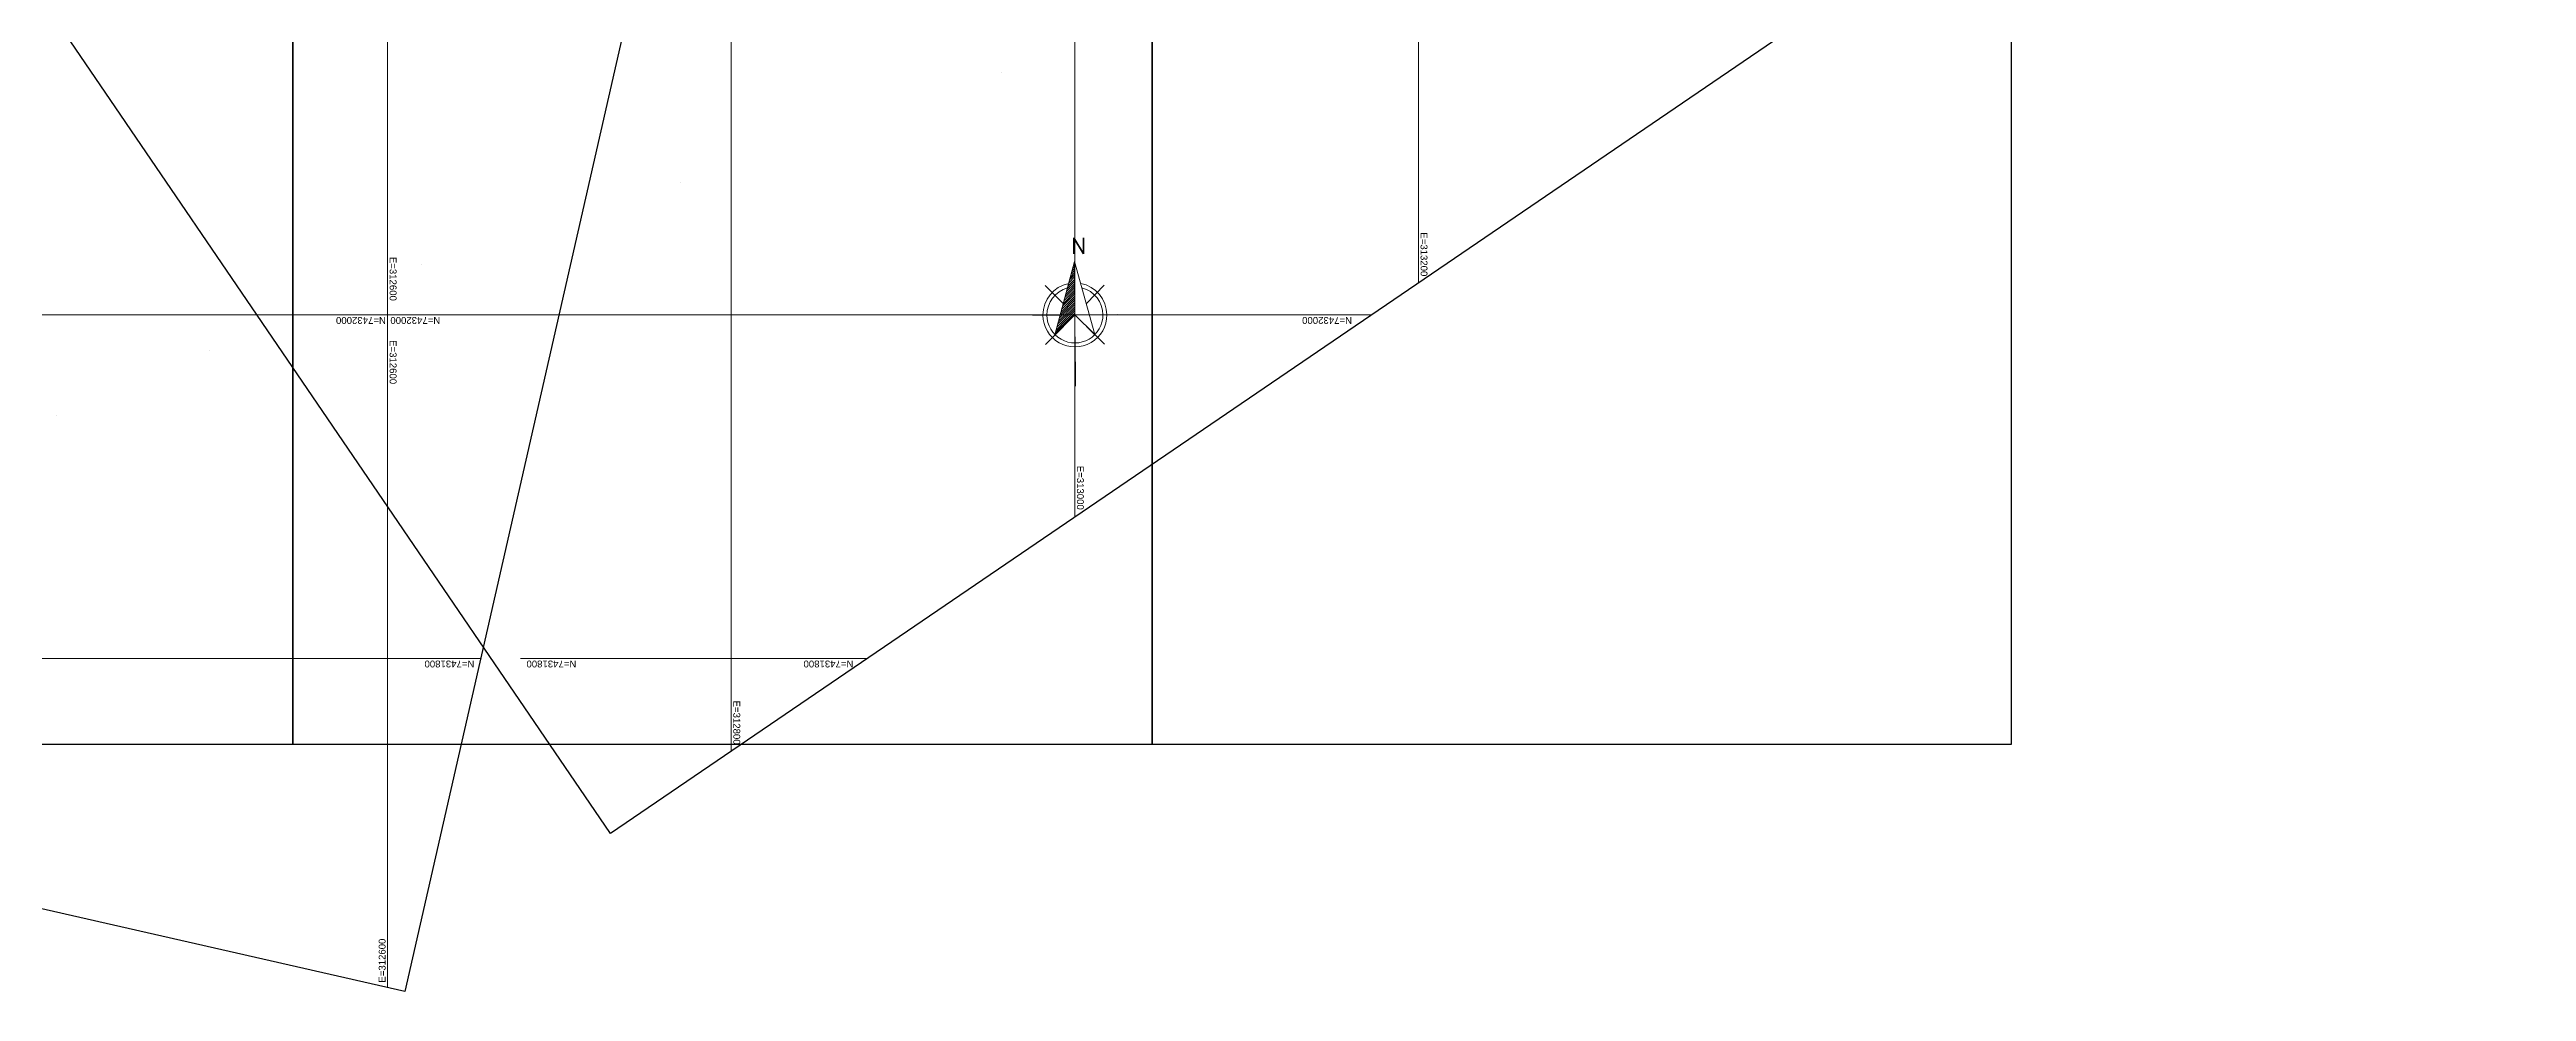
# Model space of a CAD drawing. Header units: metres. Extents: x 307545 to 341809, y 7387092 to 7434457.
# Drawn here: x 312403 to 313845, y 7431606 to 7432154 of the extents above; entities that cross this region are included whole.
import ezdxf
from ezdxf.enums import TextEntityAlignment as Align

# ---------------------------------------------------------------- set-up
doc = ezdxf.new("R2010")
doc.units = ezdxf.units.M
doc.header["$LTSCALE"] = 10
for name, color, linetype, lineweight in [('2 - TIC', 40, 'TIC_LINE', 30), ('A-NORTE', 2, 'Continuous', 9), ('F-VT-MALHA', 8, 'Continuous', 0)]:
    doc.layers.add(name, color=color, linetype=linetype, lineweight=lineweight)
doc.layers.add('A-IMAGENS', color=255, linetype='Continuous')
doc.layers.add('F-SC-MALHA-TXT', color=8, linetype='Continuous')
doc.layers.add('A-VIEWPORTS', color=2, linetype='Continuous', plot=False)
doc.styles.add('Arial', font='arial.ttf')
doc.styles.add('R200', font='simplex.shx', dxfattribs={"height": 5})
doc.styles.get("Standard").update_dxf_attribs({"font": 'arial.ttf'})
doc.linetypes.add('TIC_LINE', pattern='A,3.5,-0.25,["TIC",Standard,S=0.175,R=0,X=-0.05,Y=-0.1],-0.5', length=4.25)
doc.dimstyles.new('ISO-25', dxfattribs={"dimtxt": 2.5, "dimasz": 2.5, "dimexe": 1.25, "dimexo": 0.625, "dimtad": 1, "dimtxsty": 'Standard', "dimcen": 2.5, "dimadec": 0, "dimazin": 0, "dimtfac": 1, "dimtmove": 0, "dimatfit": 3, "dimfxl": 1, "dimarcsym": 0})
picture_1 = doc.add_image_def('image3.jpg', size_in_pixel=(5000, 5000))
picture_2 = doc.add_image_def('image26.jpg', size_in_pixel=(5000, 5000))
picture_3 = doc.add_image_def('image28.jpg', size_in_pixel=(5000, 5000))

# ---------------------------------------------------------------- blocks, each defined once
blk = doc.blocks.new('*U76')
at = {"layer": 'A-VIEWPORTS', "color": 2, "linetype": 'Continuous', "lineweight": -3}
blk.add_lwpolyline([(313844.9, 7432458.1), (312729.7, 7431698.1), (312406.5, 7432172.4), (313521.6, 7432932.4)], close=True, dxfattribs=at)
blk = doc.blocks.new('*U77')
at = {"layer": 'A-VIEWPORTS', "color": 2, "linetype": 'Continuous', "lineweight": -3}
blk.add_lwpolyline([(312610.1, 7431606.2), (311294.3, 7431905.7), (311421.7, 7432465.4), (312737.5, 7432165.9)], close=True, dxfattribs=at)
blk = doc.blocks.new('*X81')
at = {"color": 0}
for p, q in [((145.36, -416.79), (147.62, -414.53)), ((145.56, -416.06), (147.62, -414)), ((145.76, -415.33), (147.62, -413.47)), ((145.96, -414.6), (147.62, -412.94)), ((146.16, -413.87), (147.62, -412.41)), ((146.36, -413.14), (147.62, -411.88)), ((146.55, -412.41), (147.62, -411.35)), ((146.75, -411.68), (147.62, -410.82)), ((146.95, -410.95), (147.62, -410.29)), ((147.15, -410.22), (147.62, -409.76)), ((147.35, -409.49), (147.62, -409.23)), ((147.55, -408.76), (147.62, -408.7)), ((142.96, -425.55), (147.62, -420.89)), ((143.16, -424.82), (147.62, -420.36)), ((143.36, -424.09), (147.62, -419.83)), ((143.56, -423.36), (147.62, -419.3)), ((143.76, -422.63), (147.62, -418.77)), ((143.96, -421.9), (147.62, -418.24)), ((144.16, -421.17), (147.62, -417.71)), ((144.36, -420.44), (147.62, -417.18)), ((144.56, -419.71), (147.62, -416.65)), ((144.76, -418.98), (147.62, -416.12)), ((144.96, -418.25), (147.62, -415.59)), ((145.16, -417.52), (147.62, -415.06)), ((142.76, -426.28), (147.62, -421.42))]:
    blk.add_line(p, q, dxfattribs=at)
blk = doc.blocks.new('NORTE')
at = {"layer": 'A-NORTE'}
for p, q in [((0, 72.7), (0, 35.2)), ((-6.7, 48.2), (-17.2, 58.7)), ((6.7, 48.2), (17.2, 58.7)), ((-8.5, 41.5), (-24.7, 41.5)), ((-6.7, 34.8), (-17.2, 24.4)), ((6.7, 34.8), (17.2, 24.4)), ((8.5, 41.5), (24.7, 41.5)), ((0, 28.7), (0, 0))]:
    blk.add_line(p, q, dxfattribs=at)
blk.add_lwpolyline([(-11.7, 30), (0, 72.7), (11.6, 30.1), (0, 41.5), (-11.7, 30)], dxfattribs=at)
for points in [[(-18.6, 41.5, 1), (18.6, 41.5, 0.359415), (3.5, 59.8, 1)], [(-3.5, 59.8, 0.359415), (-18.6, 41.5, 1)]]:
    blk.add_lwpolyline(points, format="xyb", dxfattribs=at)
for start, end in [(105.027, 180), (0, 74.973), (180, 0)]:
    blk.add_arc((0, 41.5), 16.3, start, end, dxfattribs=at)
at = {"layer": 'A-NORTE', "xscale": 2.329019315242768, "yscale": 2.329019315242768, "zscale": 2.329019315242768}
blk.add_blockref('*X81', (-343.8, 1024.1), dxfattribs=at)
at = {"layer": 'A-NORTE', "style": 'R200'}
blk.add_attdef('N', (-2, 77), '', height=9.44, dxfattribs=at)

msp = doc.modelspace()

# ---------------------------------------------------------------- linework, layer by layer
at = {"layer": 'F-VT-MALHA'}
for p, q in [((313200, 7432713.2), (313200, 7432018.6)), ((313000, 7432576.9), (313000, 7431882.3)), ((312800, 7432440.6), (312800, 7431746)), ((312600, 7432304.3), (312600, 7432003.5)), ((311315.8, 7432000), (312601.3, 7432000)), ((312600, 7431608.5), (312600, 7432003.5)), ((312601.3, 7432000), (313172.7, 7432000)), ((311758.7, 7431800), (312654.3, 7431800)), ((312677.4, 7431800), (312879.3, 7431800))]:
    msp.add_line(p, q, dxfattribs=at)

# ---------------------------------------------------------------- block references
at = {"layer": 'A-NORTE', "rotation": 0.3942012420536032}
msp.add_blockref('NORTE', (313000.3, 7431958.5), dxfattribs=at).add_auto_attribs({'N': 'N'})
at = {"layer": 'A-VIEWPORTS', "color": 2, "linetype": 'Continuous', "lineweight": -3}
for name in ['*U76', '*U77']:
    msp.add_blockref(name, (0, 0), dxfattribs=at)

# ---------------------------------------------------------------- texts
at = {"layer": 'F-SC-MALHA-TXT', "style": 'Arial'}
for s, rotation, p in [('E=313200', 270, (313200, 7432048.1)), ('E=312600', 270, (312600, 7432033.8)), ('N=7432000', 180, (312599, 7432000)), ('N=7432000', 180, (313161.3, 7432000)), ('E=313000', 270, (313000, 7431912.2)), ('N=7431800', 180, (312650.5, 7431800)), ('N=7431800', 180, (312871.1, 7431800)), ('E=312800', 270, (312800, 7431775.5)), ('E=312600', 90, (312600, 7431611.3))]:
    msp.add_text(s, height=4, rotation=rotation, dxfattribs=at).set_placement(p, align=Align.BOTTOM_LEFT)
for s, rotation, p in [('N=7432000', 180, (312601.6, 7432000)), ('E=312600', 270, (312600, 7431959.7)), ('N=7431800', 180, (312680.8, 7431800))]:
    msp.add_text(s, height=4, rotation=rotation, dxfattribs=at).set_placement(p, align=Align.BOTTOM_RIGHT)

# ---------------------------------------------------------------- pictures from other files: only their frames are drawn
at = {"layer": 'A-IMAGENS', "transparency": 33554687}
image = msp.add_image(picture_1, insert=(312044.9, 7431750), size_in_units=(500, 500), dxfattribs=dict(at, brightness=90))
image.dxf.flags = 6
image = msp.add_image(picture_3, insert=(312544.9, 7431750), size_in_units=(500, 500), dxfattribs=dict(at, brightness=90))
image.dxf.flags = 6
image = msp.add_image(picture_2, insert=(313044.9, 7431750), size_in_units=(500, 500), dxfattribs=dict(at, brightness=90))
image.dxf.flags = 6

# ---------------------------------------------------------------- leaders
at = {"layer": '2 - TIC', "color": 40, "linetype": 'TIC_LINE', "lineweight": 30}
for points in [[(312957.1, 7432141), (312957.1, 7432141)], [(312770.6, 7432076.9), (312770.6, 7432076.9)], [(312619.8, 7432029.4), (312619.8, 7432029.4)], [(312496.4, 7431979.4), (312496.4, 7431979.4)], [(312407, 7431941.2), (312407, 7431941.2)]]:
    msp.add_leader(points, dimstyle='ISO-25', override={"dimscale": 1, "dimasz": 0.01}, dxfattribs=at)

doc.saveas('drawing.dxf')
